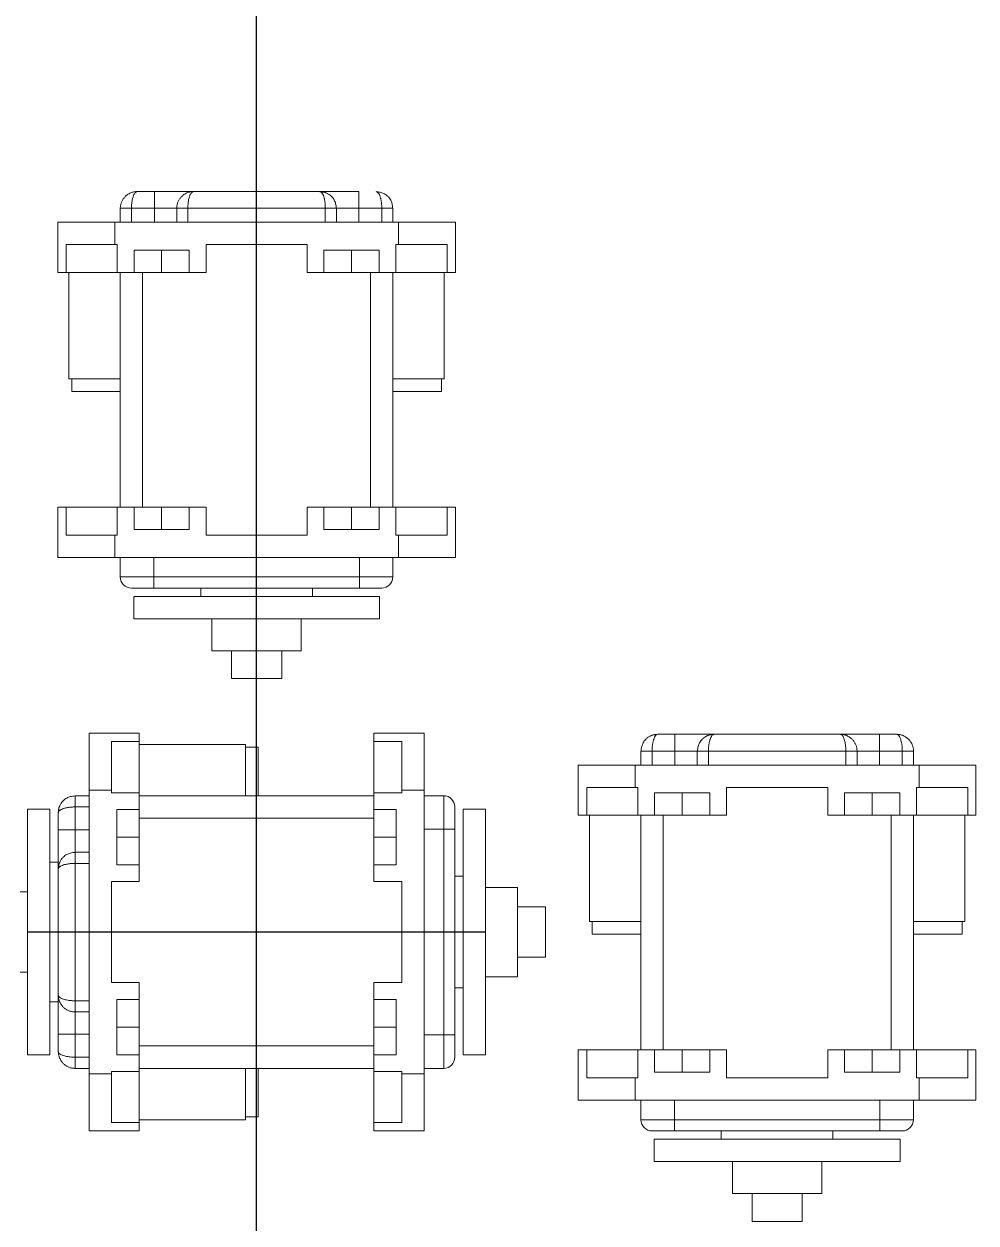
# Model space of a CAD drawing. Header units: millimetres. Extents: x 2045 to 3447, y 1251 to 1767.
# Drawn here: x 3126 to 3211.3, y 1504.1 to 1611.4 of the extents above; entities that cross this region are included whole.
import ezdxf

# ---------------------------------------------------------------- set-up
doc = ezdxf.new("R2010")
doc.units = ezdxf.units.MM
for name, color, linetype in [('Legs', 7, 'Continuous'), ('RX-28', 7, 'Continuous'), ('Trunk', 7, 'Continuous')]:
    doc.layers.add(name, color=color, linetype=linetype)

msp = doc.modelspace()

# ---------------------------------------------------------------- linework, layer by layer
msp.add_line((3146.85, 1261.71), (3146.85, 1761.71))
at = {"layer": 'Legs', "color": 7, "linetype": 'Continuous', "lineweight": 15}
for p, q in [((3182.76, 1547.8), (3184.3, 1547.8)), ((3184.3, 1546.3), (3184.3, 1547.8)), ((3187.81, 1547.8), (3199.1, 1547.8)), ((3202.6, 1546.3), (3202.6, 1547.8)), ((3202.6, 1547.8), (3204.15, 1547.8)), ((3181.25, 1546.3), (3181.25, 1545.05)), ((3184.3, 1546.3), (3182.25, 1546.3)), ((3182.25, 1546.3), (3182.25, 1545.05)), ((3186.3, 1546.3), (3184.3, 1546.3)), ((3184.3, 1545.05), (3184.3, 1546.3)), ((3186.3, 1545.05), (3186.3, 1546.3)), ((3187.3, 1546.3), (3199.6, 1546.3)), ((3187.3, 1546.3), (3187.3, 1545.05)), ((3199.6, 1546.3), (3199.6, 1545.05)), ((3200.6, 1546.3), (3200.6, 1545.05)), ((3202.6, 1546.3), (3200.6, 1546.3)), ((3202.6, 1545.05), (3202.6, 1546.3)), ((3204.65, 1546.3), (3202.6, 1546.3)), ((3204.65, 1545.05), (3204.65, 1546.3)), ((3205.65, 1546.3), (3205.65, 1545.05)), ((3175.65, 1545.05), (3180.75, 1545.05)), ((3175.65, 1545.05), (3175.65, 1540.55)), ((3180.75, 1545.05), (3180.75, 1543.05)), ((3180.75, 1545.05), (3206.15, 1545.05)), ((3206.15, 1545.05), (3206.15, 1543.05)), ((3206.15, 1545.05), (3211.25, 1545.05)), ((3211.25, 1545.05), (3211.25, 1540.55)), ((3175.65, 1540.55), (3175.65, 1543.05)), ((3175.65, 1540.55), (3175.65, 1543.05)), ((3175.65, 1540.55), (3175.65, 1542.55)), ((3175.65, 1540.55), (3175.65, 1542.55)), ((3176.4, 1540.55), (3176.4, 1543.05)), ((3176.4, 1543.05), (3180.75, 1543.05)), ((3180.75, 1543.05), (3180.98, 1543.05)), ((3180.98, 1543.05), (3180.98, 1540.55)), ((3182.48, 1540.55), (3182.48, 1542.55)), ((3182.48, 1542.55), (3187.43, 1542.55)), ((3184.95, 1540.55), (3184.95, 1542.55)), ((3187.43, 1542.55), (3187.43, 1540.55)), ((3188.93, 1540.55), (3188.93, 1543.05)), ((3188.93, 1543.05), (3197.98, 1543.05)), ((3197.98, 1543.05), (3197.98, 1540.55)), ((3199.48, 1540.55), (3199.48, 1542.55)), ((3199.48, 1542.55), (3204.43, 1542.55)), ((3201.95, 1540.55), (3201.95, 1542.55)), ((3204.43, 1542.55), (3204.43, 1540.55)), ((3205.93, 1540.55), (3205.93, 1543.05)), ((3205.93, 1543.05), (3206.15, 1543.05)), ((3206.15, 1543.05), (3210.51, 1543.05)), ((3210.51, 1543.05), (3210.51, 1540.55)), ((3211.25, 1543.05), (3211.25, 1540.55)), ((3211.25, 1543.05), (3211.25, 1540.55)), ((3211.25, 1542.55), (3211.25, 1540.55)), ((3211.25, 1542.55), (3211.25, 1540.55)), ((3175.65, 1540.55), (3176.4, 1540.55)), ((3176.4, 1540.55), (3180.98, 1540.55)), ((3176.65, 1540.55), (3176.65, 1531.05)), ((3180.98, 1540.55), (3182.48, 1540.55)), ((3181.25, 1519.55), (3181.25, 1540.55)), ((3184.85, 1540.55), (3182.48, 1540.55)), ((3183.25, 1519.55), (3183.25, 1540.55)), ((3184.85, 1540.55), (3185.05, 1540.55)), ((3187.43, 1540.55), (3185.05, 1540.55)), ((3187.43, 1540.55), (3188.93, 1540.55)), ((3197.98, 1540.55), (3199.48, 1540.55)), ((3201.85, 1540.55), (3199.48, 1540.55)), ((3201.85, 1540.55), (3202.05, 1540.55)), ((3204.43, 1540.55), (3202.05, 1540.55)), ((3203.65, 1540.55), (3203.65, 1519.55)), ((3204.43, 1540.55), (3205.93, 1540.55)), ((3205.65, 1540.55), (3205.65, 1519.55)), ((3205.93, 1540.55), (3210.51, 1540.55)), ((3210.25, 1531.05), (3210.25, 1540.55)), ((3210.51, 1540.55), (3211.25, 1540.55)), ((3181.25, 1531.05), (3176.65, 1531.05)), ((3176.9, 1529.9), (3176.9, 1531.05)), ((3210.25, 1531.05), (3205.65, 1531.05)), ((3210, 1529.9), (3210, 1531.05)), ((3181.25, 1529.9), (3176.9, 1529.9)), ((3210, 1529.9), (3205.65, 1529.9)), ((3175.65, 1519.55), (3176.4, 1519.55)), ((3175.65, 1515.05), (3175.65, 1519.55)), ((3175.65, 1519.55), (3175.65, 1517.05)), ((3176.4, 1519.55), (3176.4, 1517.05)), ((3176.4, 1519.55), (3180.98, 1519.55)), ((3180.98, 1519.55), (3182.48, 1519.55)), ((3180.98, 1517.05), (3180.98, 1519.55)), ((3182.48, 1519.55), (3182.48, 1517.55)), ((3184.85, 1519.55), (3182.48, 1519.55)), ((3185.05, 1519.55), (3184.85, 1519.55)), ((3184.95, 1519.55), (3184.95, 1517.55)), ((3187.43, 1519.55), (3185.05, 1519.55)), ((3187.43, 1519.55), (3188.93, 1519.55)), ((3187.43, 1517.55), (3187.43, 1519.55)), ((3188.93, 1519.55), (3188.93, 1517.05)), ((3197.98, 1519.55), (3199.48, 1519.55)), ((3197.98, 1517.05), (3197.98, 1519.55)), ((3199.48, 1519.55), (3199.48, 1517.55)), ((3201.85, 1519.55), (3199.48, 1519.55)), ((3202.05, 1519.55), (3201.85, 1519.55)), ((3201.95, 1519.55), (3201.95, 1517.55)), ((3204.43, 1519.55), (3202.05, 1519.55)), ((3204.43, 1519.55), (3205.93, 1519.55)), ((3204.43, 1517.55), (3204.43, 1519.55)), ((3205.93, 1519.55), (3205.93, 1517.05)), ((3205.93, 1519.55), (3210.51, 1519.55)), ((3210.51, 1517.05), (3210.51, 1519.55)), ((3210.51, 1519.55), (3211.25, 1519.55)), ((3211.25, 1515.05), (3211.25, 1519.55)), ((3211.25, 1517.55), (3211.25, 1519.55)), ((3211.25, 1517.05), (3211.25, 1519.55)), ((3211.25, 1517.55), (3211.25, 1519.55)), ((3211.25, 1517.05), (3211.25, 1519.55)), ((3176.4, 1517.05), (3180.75, 1517.05)), ((3180.75, 1515.05), (3180.75, 1517.05)), ((3180.75, 1517.05), (3180.98, 1517.05)), ((3182.48, 1517.55), (3187.43, 1517.55)), ((3188.93, 1517.05), (3197.98, 1517.05)), ((3199.48, 1517.55), (3204.43, 1517.55)), ((3205.93, 1517.05), (3206.15, 1517.05)), ((3206.15, 1515.05), (3206.15, 1517.05)), ((3206.15, 1517.05), (3210.51, 1517.05)), ((3175.65, 1515.05), (3180.75, 1515.05)), ((3180.75, 1515.05), (3206.15, 1515.05)), ((3181.25, 1513.3), (3181.25, 1515.05)), ((3184.25, 1513.3), (3184.25, 1515.05)), ((3202.65, 1513.3), (3202.65, 1515.05)), ((3205.65, 1513.3), (3205.65, 1515.05)), ((3206.15, 1515.05), (3211.25, 1515.05)), ((3181.25, 1513.3), (3184.25, 1513.3)), ((3184.25, 1512.3), (3184.25, 1513.3)), ((3184.25, 1513.3), (3202.65, 1513.3)), ((3202.65, 1513.3), (3205.65, 1513.3)), ((3202.65, 1512.3), (3202.65, 1513.3)), ((3184.25, 1512.3), (3202.65, 1512.3)), ((3182.45, 1511.55), (3204.45, 1511.55)), ((3204.45, 1509.55), (3182.45, 1509.55)), ((3197.45, 1506.7), (3189.45, 1506.7)), ((3195.7, 1504.2), (3191.2, 1504.2))]:
    msp.add_line(p, q, dxfattribs=at)
for centre, start, end in [((3182.25, 1513.3), 180, 270), ((3204.65, 1513.3), 270, 0)]:
    msp.add_arc(centre, 1, start, end, dxfattribs=at)
for points, knots in [([(3181.79, 1547.44), (3181.8, 1547.45), (3181.87, 1547.51), (3182.04, 1547.62), (3182.32, 1547.74), (3182.55, 1547.76), (3182.67, 1547.77)], [0, 0, 0, 0, 0.050132, 0.295518, 0.618719, 1, 1, 1, 1]), ([(3182.76, 1547.8), (3182.66, 1547.79), (3182.46, 1547.78), (3182.23, 1547.72), (3182.1, 1547.64), (3182.07, 1547.62)], [0, 0, 0, 0, 0.397137, 0.840695, 1, 1, 1, 1]), ([(3182.25, 1546.3), (3182.25, 1546.34), (3182.26, 1546.42), (3182.26, 1546.54), (3182.27, 1546.67), (3182.28, 1546.79), (3182.3, 1546.91), (3182.32, 1547.02), (3182.34, 1547.14), (3182.37, 1547.24), (3182.41, 1547.38), (3182.47, 1547.54), (3182.55, 1547.67), (3182.63, 1547.75), (3182.69, 1547.79), (3182.73, 1547.79), (3182.76, 1547.8)], [0, 0, 0, 0, 0.050561, 0.101794, 0.153738, 0.20643, 0.259907, 0.314202, 0.369349, 0.425378, 0.48232, 0.603901, 0.738534, 0.832163, 0.919315, 1, 1, 1, 1]), ([(3184.3, 1547.8), (3185.23, 1547.8), (3186.12, 1547.8), (3187.44, 1547.8), (3187.8, 1547.8), (3187.8, 1547.8)], [0, 0, 0, 0, 0.5, 0.5, 1, 1, 1, 1]), ([(3186.84, 1547.44), (3186.85, 1547.45), (3186.92, 1547.51), (3187.09, 1547.62), (3187.37, 1547.74), (3187.6, 1547.76), (3187.72, 1547.77)], [0, 0, 0, 0, 0.050132, 0.295518, 0.618719, 1, 1, 1, 1]), ([(3187.81, 1547.8), (3187.71, 1547.79), (3187.51, 1547.78), (3187.28, 1547.72), (3187.15, 1547.64), (3187.12, 1547.62)], [0, 0, 0, 0, 0.397117, 0.840695, 1, 1, 1, 1]), ([(3187.3, 1546.3), (3187.3, 1546.34), (3187.31, 1546.42), (3187.31, 1546.54), (3187.32, 1546.67), (3187.33, 1546.79), (3187.35, 1546.91), (3187.37, 1547.02), (3187.39, 1547.14), (3187.42, 1547.24), (3187.46, 1547.38), (3187.52, 1547.54), (3187.6, 1547.67), (3187.68, 1547.75), (3187.74, 1547.79), (3187.78, 1547.79), (3187.81, 1547.8)], [0, 0, 0, 0, 0.050561, 0.101794, 0.153738, 0.20643, 0.259907, 0.314203, 0.369349, 0.425378, 0.48232, 0.603902, 0.738534, 0.832158, 0.91931, 1, 1, 1, 1]), ([(3199.1, 1547.8), (3199.12, 1547.8), (3199.14, 1547.79), (3199.18, 1547.78), (3199.22, 1547.76), (3199.26, 1547.73), (3199.32, 1547.66), (3199.39, 1547.54), (3199.46, 1547.36), (3199.51, 1547.16), (3199.55, 1546.96), (3199.58, 1546.74), (3199.6, 1546.52), (3199.6, 1546.37), (3199.6, 1546.3)], [0, 0, 0, 0, 0.047699, 0.097712, 0.150042, 0.204691, 0.261662, 0.396298, 0.517954, 0.620365, 0.719584, 0.815793, 0.909192, 1, 1, 1, 1]), ([(3200.6, 1546.3), (3200.6, 1546.34), (3200.6, 1546.42), (3200.59, 1546.54), (3200.56, 1546.67), (3200.52, 1546.79), (3200.48, 1546.91), (3200.42, 1547.02), (3200.35, 1547.14), (3200.27, 1547.24), (3200.15, 1547.38), (3199.96, 1547.54), (3199.69, 1547.69), (3199.4, 1547.78), (3199.2, 1547.8), (3199.1, 1547.8), (3199.1, 1547.8)], [0, 0, 0, 0, 0.050572, 0.101816, 0.153772, 0.206476, 0.259965, 0.314272, 0.369431, 0.425473, 0.482427, 0.60395, 0.738491, 0.876234, 0.999561, 1, 1, 1, 1]), ([(3199.1, 1547.8), (3199.1, 1547.8), (3199.47, 1547.8), (3200.79, 1547.8), (3201.68, 1547.8), (3202.6, 1547.8)], [0, 0, 0, 0, 0.5, 0.5, 1, 1, 1, 1]), ([(3204.15, 1547.8), (3204.17, 1547.8), (3204.19, 1547.79), (3204.23, 1547.78), (3204.27, 1547.76), (3204.31, 1547.73), (3204.37, 1547.66), (3204.44, 1547.54), (3204.51, 1547.36), (3204.56, 1547.16), (3204.6, 1546.96), (3204.63, 1546.74), (3204.65, 1546.52), (3204.65, 1546.37), (3204.65, 1546.3)], [0, 0, 0, 0, 0.047695, 0.097706, 0.150036, 0.204687, 0.261662, 0.396298, 0.517954, 0.620365, 0.719584, 0.815793, 0.909192, 1, 1, 1, 1]), ([(3205.65, 1546.3), (3205.65, 1546.34), (3205.65, 1546.42), (3205.64, 1546.54), (3205.61, 1546.67), (3205.57, 1546.79), (3205.53, 1546.91), (3205.47, 1547.02), (3205.4, 1547.14), (3205.32, 1547.24), (3205.2, 1547.38), (3205.01, 1547.54), (3204.74, 1547.69), (3204.45, 1547.78), (3204.25, 1547.8), (3204.15, 1547.8), (3204.15, 1547.8)], [0, 0, 0, 0, 0.050572, 0.101816, 0.153772, 0.206476, 0.259965, 0.314272, 0.369431, 0.425473, 0.482427, 0.60395, 0.738492, 0.876228, 0.999561, 1, 1, 1, 1]), ([(3181.27, 1546.28), (3181.27, 1546.36), (3181.28, 1546.5), (3181.34, 1546.76), (3181.46, 1547.07), (3181.61, 1547.29), (3181.76, 1547.42), (3181.79, 1547.44)], [0, 0, 0, 0, 0.167783, 0.320425, 0.575766, 0.912777, 1, 1, 1, 1]), ([(3186.32, 1546.28), (3186.32, 1546.36), (3186.33, 1546.5), (3186.39, 1546.76), (3186.51, 1547.07), (3186.66, 1547.29), (3186.81, 1547.42), (3186.84, 1547.44)], [0, 0, 0, 0, 0.167783, 0.320425, 0.575766, 0.912778, 1, 1, 1, 1]), ([(3182.25, 1546.3), (3182.12, 1546.3), (3181.86, 1546.3), (3181.53, 1546.3), (3181.33, 1546.3), (3181.3, 1546.3), (3181.29, 1546.3)], [0, 0, 0, 0, 0.282584, 0.565169, 0.847753, 1, 1, 1, 1]), ([(3187.3, 1546.3), (3187.17, 1546.3), (3186.91, 1546.3), (3186.58, 1546.3), (3186.38, 1546.3), (3186.35, 1546.3), (3186.34, 1546.3)], [0, 0, 0, 0, 0.2825844, 0.5651689, 0.8477533, 1, 1, 1, 1]), ([(3200.6, 1546.3), (3200.6, 1546.3), (3200.58, 1546.3), (3200.49, 1546.3), (3200.41, 1546.3), (3200.21, 1546.3), (3200.1, 1546.3), (3199.85, 1546.3), (3199.72, 1546.3), (3199.6, 1546.3)], [0, 0, 0, 0, 0.25, 0.25, 0.5, 0.5, 0.75, 0.75, 1, 1, 1, 1]), ([(3205.65, 1546.3), (3205.65, 1546.3), (3205.63, 1546.3), (3205.54, 1546.3), (3205.46, 1546.3), (3205.26, 1546.3), (3205.15, 1546.3), (3204.9, 1546.3), (3204.77, 1546.3), (3204.65, 1546.3)], [0, 0, 0, 0, 0.25, 0.25, 0.5, 0.5, 0.75, 0.75, 1, 1, 1, 1]), ([(3182.25, 1512.3), (3182.25, 1512.3), (3182.26, 1512.3), (3182.27, 1512.3), (3182.29, 1512.3), (3182.32, 1512.3), (3182.35, 1512.3), (3182.43, 1512.3), (3182.57, 1512.3), (3182.83, 1512.3), (3183.15, 1512.3), (3183.47, 1512.3), (3183.76, 1512.3), (3184, 1512.3), (3184.17, 1512.3), (3184.25, 1512.3)], [0, 0, 0, 0, 0.040322, 0.080317, 0.120142, 0.159958, 0.199924, 0.240197, 0.370042, 0.500057, 0.629902, 0.759917, 0.840045, 0.919646, 1, 1, 1, 1]), ([(3202.65, 1512.3), (3202.7, 1512.3), (3202.78, 1512.3), (3202.91, 1512.3), (3203.03, 1512.3), (3203.15, 1512.3), (3203.27, 1512.3), (3203.48, 1512.3), (3203.76, 1512.3), (3204.08, 1512.3), (3204.34, 1512.3), (3204.5, 1512.3), (3204.6, 1512.3), (3204.65, 1512.3), (3204.65, 1512.3), (3204.65, 1512.3)], [0, 0, 0, 0, 0.040322, 0.080317, 0.120142, 0.159958, 0.199924, 0.240197, 0.370042, 0.500057, 0.629902, 0.759917, 0.840045, 0.919646, 1, 1, 1, 1])]:
    msp.add_open_spline(points, degree=3, knots=knots, dxfattribs=at)
for points in [[(3181.86, 1547.5), (3181.77, 1547.42)], [(3186.91, 1547.5), (3186.82, 1547.42)], [(3181.29, 1546.3), (3181.25, 1546.3)], [(3186.34, 1546.3), (3186.3, 1546.3)], [(3188.45, 1511.55), (3188.45, 1512.3)], [(3198.45, 1512.3), (3198.45, 1511.55)], [(3182.45, 1509.55), (3182.45, 1511.55)], [(3204.45, 1511.55), (3204.45, 1509.55)], [(3189.45, 1506.7), (3189.45, 1509.55)], [(3197.45, 1509.55), (3197.45, 1506.7)], [(3191.2, 1504.2), (3191.2, 1506.7)], [(3195.7, 1506.7), (3195.7, 1504.2)]]:
    msp.add_open_spline(points, degree=1, dxfattribs=at)
at = {"layer": 'RX-28', "color": 6, "linetype": 'Continuous', "lineweight": 15}
for p, q in [((3131.85, 1547.9), (3131.85, 1542.8)), ((3131.85, 1547.9), (3136.35, 1547.9)), ((3136.35, 1547.9), (3133.85, 1547.9)), ((3136.35, 1547.9), (3133.85, 1547.9)), ((3136.35, 1547.9), (3134.35, 1547.9)), ((3136.35, 1547.9), (3134.35, 1547.9)), ((3136.35, 1547.9), (3136.35, 1547.15)), ((3157.35, 1547.9), (3157.35, 1547.15)), ((3161.85, 1547.9), (3157.35, 1547.9)), ((3157.35, 1547.9), (3159.35, 1547.9)), ((3157.35, 1547.9), (3159.85, 1547.9)), ((3157.35, 1547.9), (3159.35, 1547.9)), ((3157.35, 1547.9), (3159.85, 1547.9)), ((3161.85, 1547.9), (3161.85, 1542.8)), ((3136.35, 1547.15), (3133.85, 1547.15)), ((3133.85, 1547.15), (3133.85, 1542.8)), ((3136.35, 1547.15), (3136.35, 1542.57)), ((3136.35, 1546.9), (3145.85, 1546.9)), ((3145.85, 1542.3), (3145.85, 1546.9)), ((3147, 1546.65), (3145.85, 1546.65)), ((3147, 1542.3), (3147, 1546.65)), ((3157.35, 1547.15), (3159.85, 1547.15)), ((3157.35, 1547.15), (3157.35, 1542.57)), ((3159.85, 1547.15), (3159.85, 1542.8)), ((3130.6, 1542.3), (3131.85, 1542.3)), ((3131.85, 1542.8), (3133.85, 1542.8)), ((3131.85, 1542.8), (3131.85, 1517.4)), ((3133.85, 1542.8), (3133.85, 1542.57)), ((3133.85, 1542.57), (3136.35, 1542.57)), ((3136.35, 1542.57), (3136.35, 1541.07)), ((3157.35, 1542.3), (3136.35, 1542.3)), ((3157.35, 1542.57), (3157.35, 1541.07)), ((3159.85, 1542.57), (3157.35, 1542.57)), ((3161.85, 1542.8), (3159.85, 1542.8)), ((3159.85, 1542.8), (3159.85, 1542.57)), ((3161.85, 1542.8), (3161.85, 1517.4)), ((3163.6, 1542.3), (3161.85, 1542.3)), ((3163.6, 1542.3), (3163.6, 1539.3)), ((3130.6, 1539.25), (3130.6, 1541.3)), ((3130.6, 1541.3), (3131.85, 1541.3)), ((3126.35, 1541.1), (3126.35, 1519.1)), ((3128.35, 1519.1), (3128.35, 1541.1)), ((3129.1, 1540.8), (3129.1, 1539.25)), ((3136.35, 1541.07), (3134.35, 1541.07)), ((3134.35, 1541.07), (3134.35, 1536.12)), ((3136.35, 1538.7), (3136.35, 1541.07)), ((3157.35, 1540.3), (3136.35, 1540.3)), ((3157.35, 1541.07), (3159.35, 1541.07)), ((3157.35, 1538.7), (3157.35, 1541.07)), ((3159.35, 1541.07), (3159.35, 1536.12)), ((3165.35, 1541.1), (3165.35, 1519.1)), ((3167.35, 1519.1), (3167.35, 1541.1)), ((3130.6, 1539.25), (3129.1, 1539.25)), ((3130.6, 1537.25), (3130.6, 1539.25)), ((3131.85, 1539.25), (3130.6, 1539.25)), ((3163.6, 1539.3), (3161.85, 1539.3)), ((3164.6, 1539.3), (3163.6, 1539.3)), ((3163.6, 1539.3), (3163.6, 1520.9)), ((3164.6, 1539.3), (3164.6, 1520.9)), ((3136.35, 1538.6), (3134.35, 1538.6)), ((3136.35, 1538.7), (3136.35, 1538.5)), ((3136.35, 1536.12), (3136.35, 1538.5)), ((3157.35, 1538.5), (3157.35, 1538.7)), ((3157.35, 1538.6), (3159.35, 1538.6)), ((3157.35, 1536.12), (3157.35, 1538.5)), ((3131.85, 1537.25), (3130.6, 1537.25)), ((3130.6, 1536.25), (3130.6, 1523.95)), ((3130.6, 1536.25), (3131.85, 1536.25)), ((3134.35, 1536.12), (3136.35, 1536.12)), ((3136.35, 1536.12), (3136.35, 1534.62)), ((3157.35, 1536.12), (3157.35, 1534.62)), ((3159.35, 1536.12), (3157.35, 1536.12)), ((3129.1, 1535.75), (3129.1, 1524.45)), ((3136.35, 1534.62), (3133.85, 1534.62)), ((3133.85, 1534.62), (3133.85, 1525.57)), ((3157.35, 1534.62), (3159.85, 1534.62)), ((3159.85, 1534.62), (3159.85, 1525.57)), ((3170.2, 1526.1), (3170.2, 1534.1)), ((3172.7, 1527.85), (3172.7, 1532.35)), ((3133.85, 1525.57), (3136.35, 1525.57)), ((3136.35, 1525.57), (3136.35, 1524.07)), ((3157.35, 1525.57), (3157.35, 1524.07)), ((3159.85, 1525.57), (3157.35, 1525.57)), ((3136.35, 1524.07), (3134.35, 1524.07)), ((3134.35, 1524.07), (3134.35, 1519.12)), ((3136.35, 1521.7), (3136.35, 1524.07)), ((3157.35, 1524.07), (3159.35, 1524.07)), ((3157.35, 1521.7), (3157.35, 1524.07)), ((3159.35, 1524.07), (3159.35, 1519.12)), ((3130.6, 1523.95), (3131.85, 1523.95)), ((3130.6, 1522.95), (3131.85, 1522.95)), ((3130.6, 1520.95), (3130.6, 1522.95)), ((3130.6, 1520.95), (3129.1, 1520.95)), ((3129.1, 1520.95), (3129.1, 1519.4)), ((3131.85, 1520.95), (3130.6, 1520.95)), ((3130.6, 1518.9), (3130.6, 1520.95)), ((3136.35, 1521.6), (3134.35, 1521.6)), ((3136.35, 1521.7), (3136.35, 1521.5)), ((3136.35, 1519.12), (3136.35, 1521.5)), ((3157.35, 1521.5), (3157.35, 1521.7)), ((3157.35, 1521.6), (3159.35, 1521.6)), ((3157.35, 1519.12), (3157.35, 1521.5)), ((3163.6, 1520.9), (3161.85, 1520.9)), ((3163.6, 1520.9), (3163.6, 1517.9)), ((3164.6, 1520.9), (3163.6, 1520.9)), ((3136.35, 1519.9), (3157.35, 1519.9)), ((3131.85, 1518.9), (3130.6, 1518.9)), ((3134.35, 1519.12), (3136.35, 1519.12)), ((3136.35, 1519.12), (3136.35, 1517.62)), ((3157.35, 1519.12), (3157.35, 1517.62)), ((3159.35, 1519.12), (3157.35, 1519.12)), ((3130.6, 1517.9), (3131.85, 1517.9)), ((3136.35, 1517.62), (3133.85, 1517.62)), ((3133.85, 1517.62), (3133.85, 1517.4)), ((3136.35, 1517.9), (3157.35, 1517.9)), ((3136.35, 1517.62), (3136.35, 1513.04)), ((3145.85, 1513.3), (3145.85, 1517.9)), ((3147, 1513.55), (3147, 1517.9)), ((3157.35, 1517.62), (3159.85, 1517.62)), ((3157.35, 1517.62), (3157.35, 1513.04)), ((3159.85, 1517.62), (3159.85, 1517.4)), ((3163.6, 1517.9), (3161.85, 1517.9)), ((3131.85, 1517.4), (3133.85, 1517.4)), ((3131.85, 1517.4), (3131.85, 1512.3)), ((3133.85, 1517.4), (3133.85, 1513.04)), ((3161.85, 1517.4), (3159.85, 1517.4)), ((3159.85, 1517.4), (3159.85, 1513.04)), ((3161.85, 1517.4), (3161.85, 1512.3)), ((3145.85, 1513.3), (3136.35, 1513.3)), ((3147, 1513.55), (3145.85, 1513.55)), ((3131.85, 1512.3), (3136.35, 1512.3)), ((3133.85, 1513.04), (3136.35, 1513.04)), ((3133.85, 1512.3), (3136.35, 1512.3)), ((3133.85, 1512.3), (3136.35, 1512.3)), ((3134.35, 1512.3), (3136.35, 1512.3)), ((3134.35, 1512.3), (3136.35, 1512.3)), ((3136.35, 1513.04), (3136.35, 1512.3)), ((3159.85, 1513.04), (3157.35, 1513.04)), ((3157.35, 1513.04), (3157.35, 1512.3)), ((3161.85, 1512.3), (3157.35, 1512.3)), ((3159.35, 1512.3), (3157.35, 1512.3)), ((3159.85, 1512.3), (3157.35, 1512.3)), ((3159.35, 1512.3), (3157.35, 1512.3)), ((3159.85, 1512.3), (3157.35, 1512.3))]:
    msp.add_line(p, q, dxfattribs=at)
at = {"layer": 'RX-28', "color": 6}
msp.add_line((3167.35, 1530.1), (3126.35, 1530.1), dxfattribs=at)
at = {"layer": 'RX-28', "color": 6, "linetype": 'Continuous', "lineweight": 15}
for centre, start, end in [((3163.6, 1541.3), 360, 90), ((3163.6, 1518.9), 270, 0)]:
    msp.add_arc(centre, 1, start, end, dxfattribs=at)
for points, knots in [([(3130.62, 1542.28), (3130.54, 1542.28), (3130.4, 1542.27), (3130.14, 1542.21), (3129.83, 1542.09), (3129.61, 1541.94), (3129.48, 1541.79), (3129.46, 1541.76)], [0, 0, 0, 0, 0.167783, 0.320425, 0.575766, 0.912777, 1, 1, 1, 1]), ([(3129.1, 1540.8), (3129.11, 1540.89), (3129.12, 1541.09), (3129.18, 1541.32), (3129.26, 1541.45), (3129.28, 1541.48)], [0, 0, 0, 0, 0.397137, 0.840695, 1, 1, 1, 1]), ([(3130.6, 1541.3), (3130.56, 1541.3), (3130.48, 1541.3), (3130.36, 1541.29), (3130.23, 1541.28), (3130.11, 1541.27), (3129.99, 1541.25), (3129.88, 1541.23), (3129.76, 1541.21), (3129.66, 1541.19), (3129.52, 1541.14), (3129.36, 1541.08), (3129.23, 1541), (3129.15, 1540.93), (3129.11, 1540.86), (3129.11, 1540.82), (3129.1, 1540.8)], [0, 0, 0, 0, 0.050561, 0.101794, 0.153738, 0.20643, 0.259907, 0.314202, 0.369349, 0.425378, 0.48232, 0.603901, 0.738534, 0.832163, 0.919315, 1, 1, 1, 1]), ([(3129.46, 1541.76), (3129.45, 1541.75), (3129.39, 1541.68), (3129.28, 1541.51), (3129.16, 1541.23), (3129.14, 1541), (3129.13, 1540.88)], [0, 0, 0, 0, 0.050132, 0.295518, 0.618719, 1, 1, 1, 1]), ([(3130.6, 1541.3), (3130.6, 1541.43), (3130.6, 1541.69), (3130.6, 1542.02), (3130.6, 1542.22), (3130.6, 1542.25), (3130.6, 1542.26)], [0, 0, 0, 0, 0.282584, 0.565169, 0.847753, 1, 1, 1, 1]), ([(3164.6, 1541.3), (3164.6, 1541.3), (3164.6, 1541.29), (3164.6, 1541.28), (3164.6, 1541.26), (3164.6, 1541.24), (3164.6, 1541.2), (3164.6, 1541.13), (3164.6, 1540.98), (3164.6, 1540.72), (3164.6, 1540.4), (3164.6, 1540.08), (3164.6, 1539.8), (3164.6, 1539.55), (3164.6, 1539.38), (3164.6, 1539.3)], [0, 0, 0, 0, 0.040322, 0.080317, 0.120142, 0.159958, 0.199924, 0.240197, 0.370042, 0.500057, 0.629902, 0.759917, 0.840045, 0.919646, 1, 1, 1, 1]), ([(3129.1, 1539.25), (3129.1, 1538.32), (3129.1, 1537.43), (3129.1, 1536.12), (3129.1, 1535.75), (3129.1, 1535.75)], [0, 0, 0, 0, 0.5, 0.5, 1, 1, 1, 1]), ([(3130.62, 1537.23), (3130.54, 1537.23), (3130.4, 1537.22), (3130.14, 1537.16), (3129.83, 1537.04), (3129.61, 1536.89), (3129.48, 1536.74), (3129.46, 1536.71)], [0, 0, 0, 0, 0.167783, 0.320425, 0.575766, 0.912778, 1, 1, 1, 1]), ([(3130.6, 1536.25), (3130.6, 1536.38), (3130.6, 1536.64), (3130.6, 1536.97), (3130.6, 1537.17), (3130.6, 1537.2), (3130.6, 1537.21)], [0, 0, 0, 0, 0.2825844, 0.5651689, 0.8477533, 1, 1, 1, 1]), ([(3129.1, 1535.75), (3129.11, 1535.84), (3129.12, 1536.04), (3129.18, 1536.27), (3129.26, 1536.4), (3129.28, 1536.43)], [0, 0, 0, 0, 0.397117, 0.840695, 1, 1, 1, 1]), ([(3130.6, 1536.25), (3130.56, 1536.25), (3130.48, 1536.25), (3130.36, 1536.24), (3130.23, 1536.23), (3130.11, 1536.22), (3129.99, 1536.2), (3129.88, 1536.18), (3129.76, 1536.16), (3129.66, 1536.14), (3129.52, 1536.09), (3129.36, 1536.03), (3129.23, 1535.95), (3129.15, 1535.88), (3129.11, 1535.81), (3129.11, 1535.77), (3129.1, 1535.75)], [0, 0, 0, 0, 0.050561, 0.101794, 0.153738, 0.20643, 0.259907, 0.314203, 0.369349, 0.425378, 0.48232, 0.603902, 0.738534, 0.832158, 0.91931, 1, 1, 1, 1]), ([(3129.46, 1536.71), (3129.45, 1536.7), (3129.39, 1536.63), (3129.28, 1536.46), (3129.16, 1536.18), (3129.14, 1535.95), (3129.13, 1535.83)], [0, 0, 0, 0, 0.050132, 0.295518, 0.618719, 1, 1, 1, 1]), ([(3129.1, 1524.45), (3129.1, 1524.44), (3129.11, 1524.41), (3129.12, 1524.37), (3129.14, 1524.33), (3129.17, 1524.29), (3129.24, 1524.23), (3129.36, 1524.16), (3129.54, 1524.09), (3129.74, 1524.04), (3129.94, 1524), (3130.16, 1523.97), (3130.38, 1523.95), (3130.53, 1523.95), (3130.6, 1523.95)], [0, 0, 0, 0, 0.047699, 0.097712, 0.150042, 0.204691, 0.261662, 0.396298, 0.517954, 0.620365, 0.719584, 0.815793, 0.909192, 1, 1, 1, 1]), ([(3130.6, 1522.95), (3130.56, 1522.95), (3130.48, 1522.95), (3130.36, 1522.97), (3130.23, 1522.99), (3130.11, 1523.03), (3129.99, 1523.07), (3129.88, 1523.13), (3129.76, 1523.2), (3129.66, 1523.28), (3129.52, 1523.4), (3129.36, 1523.59), (3129.21, 1523.86), (3129.12, 1524.15), (3129.1, 1524.35), (3129.1, 1524.45), (3129.1, 1524.45)], [0, 0, 0, 0, 0.050572, 0.101816, 0.153772, 0.206476, 0.259965, 0.314272, 0.369431, 0.425473, 0.482427, 0.60395, 0.738491, 0.876234, 0.999561, 1, 1, 1, 1]), ([(3129.1, 1524.45), (3129.1, 1524.45), (3129.1, 1524.08), (3129.1, 1522.77), (3129.1, 1521.88), (3129.1, 1520.95)], [0, 0, 0, 0, 0.5, 0.5, 1, 1, 1, 1]), ([(3130.6, 1522.95), (3130.6, 1522.95), (3130.6, 1522.97), (3130.6, 1523.07), (3130.6, 1523.14), (3130.6, 1523.34), (3130.6, 1523.46), (3130.6, 1523.7), (3130.6, 1523.83), (3130.6, 1523.95)], [0, 0, 0, 0, 0.25, 0.25, 0.5, 0.5, 0.75, 0.75, 1, 1, 1, 1]), ([(3164.6, 1520.9), (3164.6, 1520.85), (3164.6, 1520.77), (3164.6, 1520.65), (3164.6, 1520.52), (3164.6, 1520.4), (3164.6, 1520.28), (3164.6, 1520.07), (3164.6, 1519.79), (3164.6, 1519.47), (3164.6, 1519.21), (3164.6, 1519.05), (3164.6, 1518.95), (3164.6, 1518.91), (3164.6, 1518.9), (3164.6, 1518.9)], [0, 0, 0, 0, 0.040322, 0.080317, 0.120142, 0.159958, 0.199924, 0.240197, 0.370042, 0.500057, 0.629902, 0.759917, 0.840045, 0.919646, 1, 1, 1, 1]), ([(3129.1, 1519.4), (3129.1, 1519.39), (3129.11, 1519.36), (3129.12, 1519.32), (3129.14, 1519.28), (3129.17, 1519.24), (3129.24, 1519.18), (3129.36, 1519.11), (3129.54, 1519.04), (3129.74, 1518.99), (3129.94, 1518.95), (3130.16, 1518.92), (3130.38, 1518.9), (3130.53, 1518.9), (3130.6, 1518.9)], [0, 0, 0, 0, 0.047695, 0.097706, 0.150036, 0.204687, 0.261662, 0.396298, 0.517954, 0.620365, 0.719584, 0.815793, 0.909192, 1, 1, 1, 1]), ([(3130.6, 1517.9), (3130.56, 1517.9), (3130.48, 1517.9), (3130.36, 1517.92), (3130.23, 1517.94), (3130.11, 1517.98), (3129.99, 1518.02), (3129.88, 1518.08), (3129.76, 1518.15), (3129.66, 1518.23), (3129.52, 1518.35), (3129.36, 1518.54), (3129.21, 1518.81), (3129.12, 1519.1), (3129.1, 1519.3), (3129.1, 1519.4), (3129.1, 1519.4)], [0, 0, 0, 0, 0.050572, 0.101816, 0.153772, 0.206476, 0.259965, 0.314272, 0.369431, 0.425473, 0.482427, 0.60395, 0.738492, 0.876228, 0.999561, 1, 1, 1, 1]), ([(3130.6, 1517.9), (3130.6, 1517.9), (3130.6, 1517.92), (3130.6, 1518.02), (3130.6, 1518.09), (3130.6, 1518.29), (3130.6, 1518.41), (3130.6, 1518.65), (3130.6, 1518.78), (3130.6, 1518.9)], [0, 0, 0, 0, 0.25, 0.25, 0.5, 0.5, 0.75, 0.75, 1, 1, 1, 1])]:
    msp.add_open_spline(points, degree=3, knots=knots, dxfattribs=at)
for points in [[(3130.6, 1542.26), (3130.6, 1542.3)], [(3129.4, 1541.69), (3129.48, 1541.78)], [(3128.35, 1541.1), (3126.35, 1541.1)], [(3167.35, 1541.1), (3165.35, 1541.1)], [(3130.6, 1537.21), (3130.6, 1537.25)], [(3129.1, 1536.35), (3128.35, 1536.35)], [(3129.4, 1536.64), (3129.48, 1536.73)], [(3165.35, 1535.1), (3164.6, 1535.1)], [(3126.35, 1533.7), (3125.7, 1533.7)], [(3170.2, 1534.1), (3167.35, 1534.1)], [(3172.7, 1532.35), (3170.2, 1532.35)], [(3170.2, 1527.85), (3172.7, 1527.85)], [(3125.7, 1526.5), (3126.35, 1526.5)], [(3164.6, 1525.1), (3165.35, 1525.1)], [(3167.35, 1526.1), (3170.2, 1526.1)], [(3128.35, 1523.85), (3129.1, 1523.85)], [(3126.35, 1519.1), (3128.35, 1519.1)], [(3165.35, 1519.1), (3167.35, 1519.1)]]:
    msp.add_open_spline(points, degree=1, dxfattribs=at)
at = {"layer": 'Trunk', "color": 6, "linetype": 'Continuous', "lineweight": 15}
for p, q in [((3137.7, 1596.38), (3136.15, 1596.38)), ((3137.7, 1594.88), (3137.7, 1596.38)), ((3152.5, 1596.38), (3141.2, 1596.38)), ((3156, 1594.88), (3156, 1596.38)), ((3134.65, 1594.88), (3134.65, 1593.63)), ((3135.65, 1594.88), (3137.7, 1594.88)), ((3135.65, 1593.63), (3135.65, 1594.88)), ((3137.7, 1594.88), (3139.7, 1594.88)), ((3137.7, 1593.63), (3137.7, 1594.88)), ((3139.7, 1594.88), (3139.7, 1593.63)), ((3153, 1594.88), (3140.7, 1594.88)), ((3140.7, 1594.88), (3140.7, 1593.63)), ((3153, 1594.88), (3153, 1593.63)), ((3154, 1593.63), (3154, 1594.88)), ((3154, 1594.88), (3156, 1594.88)), ((3156, 1593.63), (3156, 1594.88)), ((3156, 1594.88), (3158.05, 1594.88)), ((3158.05, 1594.88), (3158.05, 1593.63)), ((3159.05, 1594.88), (3159.05, 1593.63)), ((3129.05, 1593.63), (3129.05, 1589.13)), ((3134.15, 1593.63), (3129.05, 1593.63)), ((3134.15, 1593.63), (3134.15, 1591.63)), ((3159.55, 1593.63), (3134.15, 1593.63)), ((3164.65, 1593.63), (3159.55, 1593.63)), ((3159.55, 1593.63), (3159.55, 1591.63)), ((3164.65, 1593.63), (3164.65, 1589.13)), ((3129.05, 1591.63), (3129.05, 1589.13)), ((3129.05, 1591.63), (3129.05, 1589.13)), ((3129.05, 1591.13), (3129.05, 1589.13)), ((3129.05, 1591.13), (3129.05, 1589.13)), ((3134.15, 1591.63), (3129.8, 1591.63)), ((3129.8, 1591.63), (3129.8, 1589.13)), ((3134.38, 1591.63), (3134.15, 1591.63)), ((3134.38, 1589.13), (3134.38, 1591.63)), ((3140.83, 1591.13), (3135.88, 1591.13)), ((3135.88, 1591.13), (3135.88, 1589.13)), ((3138.35, 1589.13), (3138.35, 1591.13)), ((3140.83, 1589.13), (3140.83, 1591.13)), ((3151.38, 1591.63), (3142.33, 1591.63)), ((3142.33, 1591.63), (3142.33, 1589.13)), ((3151.38, 1589.13), (3151.38, 1591.63)), ((3157.83, 1591.13), (3152.88, 1591.13)), ((3152.88, 1591.13), (3152.88, 1589.13)), ((3155.35, 1589.13), (3155.35, 1591.13)), ((3157.83, 1589.13), (3157.83, 1591.13)), ((3159.55, 1591.63), (3159.33, 1591.63)), ((3159.33, 1591.63), (3159.33, 1589.13)), ((3163.91, 1591.63), (3159.55, 1591.63)), ((3163.91, 1589.13), (3163.91, 1591.63)), ((3164.65, 1589.13), (3164.65, 1591.63)), ((3164.65, 1589.13), (3164.65, 1591.63)), ((3164.65, 1589.13), (3164.65, 1591.13)), ((3164.65, 1589.13), (3164.65, 1591.13)), ((3129.8, 1589.13), (3129.05, 1589.13)), ((3134.38, 1589.13), (3129.8, 1589.13)), ((3130.05, 1579.63), (3130.05, 1589.13)), ((3135.88, 1589.13), (3134.38, 1589.13)), ((3134.65, 1589.13), (3134.65, 1568.13)), ((3135.88, 1589.13), (3138.25, 1589.13)), ((3136.65, 1589.13), (3136.65, 1568.13)), ((3138.45, 1589.13), (3138.25, 1589.13)), ((3138.45, 1589.13), (3140.83, 1589.13)), ((3142.33, 1589.13), (3140.83, 1589.13)), ((3152.88, 1589.13), (3151.38, 1589.13)), ((3152.88, 1589.13), (3155.25, 1589.13)), ((3155.45, 1589.13), (3155.25, 1589.13)), ((3155.45, 1589.13), (3157.83, 1589.13)), ((3157.05, 1568.13), (3157.05, 1589.13)), ((3159.33, 1589.13), (3157.83, 1589.13)), ((3159.05, 1568.13), (3159.05, 1589.13)), ((3163.91, 1589.13), (3159.33, 1589.13)), ((3163.65, 1589.13), (3163.65, 1579.63)), ((3164.65, 1589.13), (3163.91, 1589.13)), ((3130.05, 1579.63), (3134.65, 1579.63)), ((3130.3, 1578.48), (3130.3, 1579.63)), ((3159.05, 1579.63), (3163.65, 1579.63)), ((3163.4, 1578.48), (3163.4, 1579.63)), ((3130.3, 1578.48), (3134.65, 1578.48)), ((3159.05, 1578.48), (3163.4, 1578.48)), ((3129.05, 1563.63), (3129.05, 1568.13)), ((3129.8, 1568.13), (3129.05, 1568.13)), ((3129.05, 1566.13), (3129.05, 1568.13)), ((3129.05, 1565.63), (3129.05, 1568.13)), ((3129.05, 1566.13), (3129.05, 1568.13)), ((3129.05, 1565.63), (3129.05, 1568.13)), ((3129.8, 1565.63), (3129.8, 1568.13)), ((3134.38, 1568.13), (3129.8, 1568.13)), ((3134.38, 1568.13), (3134.38, 1565.63)), ((3135.88, 1568.13), (3134.38, 1568.13)), ((3135.88, 1566.13), (3135.88, 1568.13)), ((3135.88, 1568.13), (3138.25, 1568.13)), ((3138.25, 1568.13), (3138.45, 1568.13)), ((3138.35, 1568.13), (3138.35, 1566.13)), ((3138.45, 1568.13), (3140.83, 1568.13)), ((3140.83, 1568.13), (3140.83, 1566.13)), ((3142.33, 1568.13), (3140.83, 1568.13)), ((3142.33, 1565.63), (3142.33, 1568.13)), ((3151.38, 1568.13), (3151.38, 1565.63)), ((3152.88, 1568.13), (3151.38, 1568.13)), ((3152.88, 1566.13), (3152.88, 1568.13)), ((3152.88, 1568.13), (3155.25, 1568.13)), ((3155.25, 1568.13), (3155.45, 1568.13)), ((3155.35, 1568.13), (3155.35, 1566.13)), ((3155.45, 1568.13), (3157.83, 1568.13)), ((3159.33, 1568.13), (3157.83, 1568.13)), ((3157.83, 1568.13), (3157.83, 1566.13)), ((3159.33, 1565.63), (3159.33, 1568.13)), ((3163.91, 1568.13), (3159.33, 1568.13)), ((3164.65, 1568.13), (3163.91, 1568.13)), ((3163.91, 1568.13), (3163.91, 1565.63)), ((3164.65, 1563.63), (3164.65, 1568.13)), ((3164.65, 1568.13), (3164.65, 1566.13)), ((3164.65, 1568.13), (3164.65, 1565.63)), ((3164.65, 1568.13), (3164.65, 1566.13)), ((3164.65, 1568.13), (3164.65, 1565.63)), ((3140.83, 1566.13), (3135.88, 1566.13)), ((3157.83, 1566.13), (3152.88, 1566.13)), ((3134.15, 1565.63), (3129.8, 1565.63)), ((3134.15, 1563.63), (3134.15, 1565.63)), ((3134.38, 1565.63), (3134.15, 1565.63)), ((3151.38, 1565.63), (3142.33, 1565.63)), ((3159.55, 1565.63), (3159.33, 1565.63)), ((3159.55, 1563.63), (3159.55, 1565.63)), ((3163.91, 1565.63), (3159.55, 1565.63)), ((3134.15, 1563.63), (3129.05, 1563.63)), ((3159.55, 1563.63), (3134.15, 1563.63)), ((3134.65, 1561.88), (3134.65, 1563.63)), ((3137.65, 1561.88), (3137.65, 1563.63)), ((3156.05, 1561.88), (3156.05, 1563.63)), ((3159.05, 1561.88), (3159.05, 1563.63)), ((3164.65, 1563.63), (3159.55, 1563.63)), ((3137.65, 1561.88), (3134.65, 1561.88)), ((3137.65, 1560.88), (3137.65, 1561.88)), ((3156.05, 1561.88), (3137.65, 1561.88)), ((3159.05, 1561.88), (3156.05, 1561.88)), ((3156.05, 1560.88), (3156.05, 1561.88)), ((3156.05, 1560.88), (3137.65, 1560.88)), ((3157.85, 1560.13), (3135.85, 1560.13)), ((3135.85, 1558.13), (3157.85, 1558.13)), ((3142.85, 1555.28), (3150.85, 1555.28)), ((3144.6, 1552.78), (3149.1, 1552.78))]:
    msp.add_line(p, q, dxfattribs=at)
for centre, start, end in [((3135.65, 1561.88), 180, 270), ((3158.05, 1561.88), 270, 0)]:
    msp.add_arc(centre, 1, start, end, dxfattribs=at)
for points, knots in [([(3134.65, 1594.88), (3134.65, 1594.92), (3134.66, 1595), (3134.67, 1595.12), (3134.7, 1595.24), (3134.73, 1595.37), (3134.78, 1595.49), (3134.84, 1595.6), (3134.91, 1595.72), (3134.99, 1595.82), (3135.11, 1595.96), (3135.3, 1596.12), (3135.57, 1596.27), (3135.86, 1596.36), (3136.06, 1596.38), (3136.15, 1596.38), (3136.15, 1596.38)], [0, 0, 0, 0, 0.050572, 0.101816, 0.153772, 0.206476, 0.259965, 0.314272, 0.369431, 0.425473, 0.482427, 0.60395, 0.738492, 0.876228, 0.999561, 1, 1, 1, 1]), ([(3136.15, 1596.38), (3136.14, 1596.38), (3136.12, 1596.37), (3136.08, 1596.36), (3136.04, 1596.34), (3136, 1596.3), (3135.94, 1596.24), (3135.87, 1596.12), (3135.8, 1595.94), (3135.74, 1595.74), (3135.7, 1595.53), (3135.67, 1595.32), (3135.66, 1595.1), (3135.65, 1594.95), (3135.65, 1594.88)], [0, 0, 0, 0, 0.047695, 0.097706, 0.150036, 0.204687, 0.261662, 0.396298, 0.517954, 0.620365, 0.719584, 0.815793, 0.909192, 1, 1, 1, 1]), ([(3141.2, 1596.38), (3141.2, 1596.38), (3140.83, 1596.38), (3139.52, 1596.38), (3138.63, 1596.38), (3137.7, 1596.38)], [0, 0, 0, 0, 0.5, 0.5, 1, 1, 1, 1]), ([(3139.7, 1594.88), (3139.7, 1594.92), (3139.71, 1595), (3139.72, 1595.12), (3139.75, 1595.24), (3139.78, 1595.37), (3139.83, 1595.49), (3139.89, 1595.6), (3139.96, 1595.72), (3140.04, 1595.82), (3140.16, 1595.96), (3140.35, 1596.12), (3140.62, 1596.27), (3140.91, 1596.36), (3141.11, 1596.38), (3141.2, 1596.38), (3141.2, 1596.38)], [0, 0, 0, 0, 0.050572, 0.101816, 0.153772, 0.206476, 0.259965, 0.314272, 0.369431, 0.425473, 0.482427, 0.60395, 0.738491, 0.876234, 0.999561, 1, 1, 1, 1]), ([(3141.2, 1596.38), (3141.19, 1596.38), (3141.17, 1596.37), (3141.13, 1596.36), (3141.09, 1596.34), (3141.05, 1596.3), (3140.99, 1596.24), (3140.92, 1596.12), (3140.85, 1595.94), (3140.79, 1595.74), (3140.75, 1595.53), (3140.72, 1595.32), (3140.71, 1595.1), (3140.7, 1594.95), (3140.7, 1594.88)], [0, 0, 0, 0, 0.047699, 0.097712, 0.150042, 0.204691, 0.261662, 0.396298, 0.517954, 0.620365, 0.719584, 0.815793, 0.909192, 1, 1, 1, 1]), ([(3153, 1594.88), (3153, 1594.92), (3153, 1595), (3153, 1595.12), (3152.99, 1595.24), (3152.98, 1595.37), (3152.96, 1595.49), (3152.94, 1595.6), (3152.92, 1595.72), (3152.89, 1595.82), (3152.85, 1595.96), (3152.79, 1596.12), (3152.71, 1596.25), (3152.63, 1596.33), (3152.57, 1596.37), (3152.52, 1596.37), (3152.5, 1596.38)], [0, 0, 0, 0, 0.050561, 0.101794, 0.153738, 0.20643, 0.259907, 0.314203, 0.369349, 0.425378, 0.48232, 0.603902, 0.738534, 0.832158, 0.91931, 1, 1, 1, 1]), ([(3152.5, 1596.38), (3152.6, 1596.37), (3152.8, 1596.36), (3153.03, 1596.29), (3153.16, 1596.22), (3153.19, 1596.2)], [0, 0, 0, 0, 0.397117, 0.840695, 1, 1, 1, 1]), ([(3156, 1596.38), (3155.07, 1596.38), (3154.18, 1596.38), (3152.87, 1596.38), (3152.5, 1596.38), (3152.5, 1596.38)], [0, 0, 0, 0, 0.5, 0.5, 1, 1, 1, 1]), ([(3153.47, 1596.02), (3153.46, 1596.03), (3153.39, 1596.09), (3153.22, 1596.2), (3152.94, 1596.32), (3152.71, 1596.34), (3152.59, 1596.35)], [0, 0, 0, 0, 0.050132, 0.295518, 0.618719, 1, 1, 1, 1]), ([(3153.99, 1594.86), (3153.98, 1594.94), (3153.97, 1595.08), (3153.92, 1595.34), (3153.8, 1595.65), (3153.64, 1595.87), (3153.5, 1596), (3153.47, 1596.02)], [0, 0, 0, 0, 0.167783, 0.320425, 0.575766, 0.912778, 1, 1, 1, 1]), ([(3158.05, 1594.88), (3158.05, 1594.92), (3158.05, 1595), (3158.05, 1595.12), (3158.04, 1595.24), (3158.03, 1595.37), (3158.01, 1595.49), (3157.99, 1595.6), (3157.97, 1595.72), (3157.94, 1595.82), (3157.9, 1595.96), (3157.84, 1596.12), (3157.76, 1596.25), (3157.68, 1596.33), (3157.62, 1596.37), (3157.57, 1596.37), (3157.55, 1596.38)], [0, 0, 0, 0, 0.050561, 0.101794, 0.153738, 0.20643, 0.259907, 0.314202, 0.369349, 0.425378, 0.48232, 0.603901, 0.738534, 0.832163, 0.919315, 1, 1, 1, 1]), ([(3158.52, 1596.02), (3158.51, 1596.03), (3158.44, 1596.09), (3158.27, 1596.2), (3157.99, 1596.32), (3157.76, 1596.34), (3157.64, 1596.35)], [0, 0, 0, 0, 0.050132, 0.295518, 0.618719, 1, 1, 1, 1]), ([(3159.04, 1594.86), (3159.03, 1594.94), (3159.02, 1595.08), (3158.97, 1595.34), (3158.85, 1595.65), (3158.69, 1595.87), (3158.55, 1596), (3158.52, 1596.02)], [0, 0, 0, 0, 0.167783, 0.320425, 0.575766, 0.912777, 1, 1, 1, 1]), ([(3134.65, 1594.88), (3134.65, 1594.88), (3134.67, 1594.88), (3134.77, 1594.88), (3134.85, 1594.88), (3135.04, 1594.88), (3135.16, 1594.88), (3135.41, 1594.88), (3135.54, 1594.88), (3135.65, 1594.88)], [0, 0, 0, 0, 0.25, 0.25, 0.5, 0.5, 0.75, 0.75, 1, 1, 1, 1]), ([(3139.7, 1594.88), (3139.7, 1594.88), (3139.72, 1594.88), (3139.82, 1594.88), (3139.9, 1594.88), (3140.09, 1594.88), (3140.21, 1594.88), (3140.46, 1594.88), (3140.59, 1594.88), (3140.7, 1594.88)], [0, 0, 0, 0, 0.25, 0.25, 0.5, 0.5, 0.75, 0.75, 1, 1, 1, 1]), ([(3153, 1594.88), (3153.13, 1594.88), (3153.4, 1594.88), (3153.72, 1594.88), (3153.93, 1594.88), (3153.96, 1594.88), (3153.97, 1594.88)], [0, 0, 0, 0, 0.2825844, 0.5651689, 0.8477533, 1, 1, 1, 1]), ([(3158.05, 1594.88), (3158.18, 1594.88), (3158.45, 1594.88), (3158.77, 1594.88), (3158.98, 1594.88), (3159.01, 1594.88), (3159.02, 1594.88)], [0, 0, 0, 0, 0.282584, 0.565169, 0.847753, 1, 1, 1, 1]), ([(3137.65, 1560.88), (3137.61, 1560.88), (3137.53, 1560.88), (3137.4, 1560.88), (3137.28, 1560.88), (3137.16, 1560.88), (3137.04, 1560.88), (3136.83, 1560.88), (3136.55, 1560.88), (3136.23, 1560.88), (3135.97, 1560.88), (3135.8, 1560.88), (3135.71, 1560.88), (3135.66, 1560.88), (3135.66, 1560.88), (3135.65, 1560.88)], [0, 0, 0, 0, 0.040322, 0.080317, 0.120142, 0.159958, 0.199924, 0.240197, 0.370042, 0.500057, 0.629902, 0.759917, 0.840045, 0.919646, 1, 1, 1, 1]), ([(3158.05, 1560.88), (3158.05, 1560.88), (3158.05, 1560.88), (3158.04, 1560.88), (3158.02, 1560.88), (3157.99, 1560.88), (3157.96, 1560.88), (3157.88, 1560.88), (3157.74, 1560.88), (3157.48, 1560.88), (3157.16, 1560.88), (3156.84, 1560.88), (3156.55, 1560.88), (3156.3, 1560.88), (3156.14, 1560.88), (3156.05, 1560.88)], [0, 0, 0, 0, 0.040322, 0.080317, 0.120142, 0.159958, 0.199924, 0.240197, 0.370042, 0.500057, 0.629902, 0.759917, 0.840045, 0.919646, 1, 1, 1, 1])]:
    msp.add_open_spline(points, degree=3, knots=knots, dxfattribs=at)
for points in [[(3153.39, 1596.08), (3153.49, 1596)], [(3158.44, 1596.08), (3158.54, 1596)], [(3153.97, 1594.88), (3154, 1594.88)], [(3159.02, 1594.88), (3159.05, 1594.88)], [(3141.85, 1560.88), (3141.85, 1560.13)], [(3151.85, 1560.13), (3151.85, 1560.88)], [(3135.85, 1560.13), (3135.85, 1558.13)], [(3157.85, 1558.13), (3157.85, 1560.13)], [(3142.85, 1558.13), (3142.85, 1555.28)], [(3150.85, 1555.28), (3150.85, 1558.13)], [(3144.6, 1555.28), (3144.6, 1552.78)], [(3149.1, 1552.78), (3149.1, 1555.28)]]:
    msp.add_open_spline(points, degree=1, dxfattribs=at)

doc.saveas('drawing.dxf')
